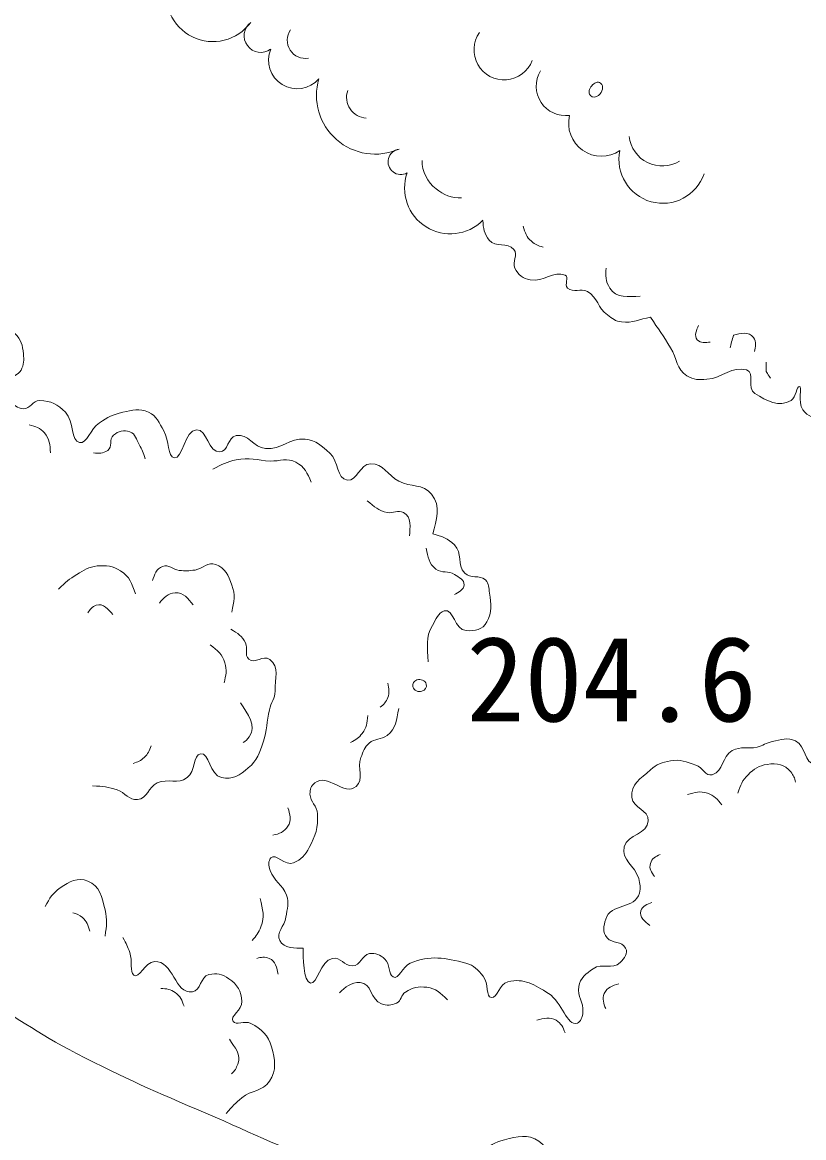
# Model space of a CAD drawing. Units: millimetres, scale not verified. Extents: x 40000 to 680000, y 20000 to 380000.
# Drawn here: x 300940 to 317723, y 294515 to 318469 of the extents above; entities that cross this region are included whole.
import ezdxf
from ezdxf.enums import TextEntityAlignment as Align

# ---------------------------------------------------------------- set-up
doc = ezdxf.new("R2010")
doc.units = ezdxf.units.MM
doc.header["$LTSCALE"] = 1000
doc.layers.add('M-BGD', color=7, linetype='Continuous', lineweight=13)
doc.styles.add('ＭＳ ゴシック', font='')
doc.styles.get('ＭＳ ゴシック').set_extended_font_data('MS Gothic')

msp = doc.modelspace()

# ---------------------------------------------------------------- linework, layer by layer
at = {"layer": 'M-BGD'}
for centre, radius, start, end in [((305035, 319056), 1002, 163.57, 324.0663), ((306064, 318182), 359, 127.3754, 305.8928), ((307018, 318080), 387, 144.3682, 280.3931), ((311288, 317878), 646, 144.5863, 339.2687), ((306844, 317658), 615, 157.6843, 319.1921), ((312612, 317098), 634, 149.128, 277.5534), ((308520, 316900), 1262, 163.6356, 293.9041), ((308347, 316856), 443, 160.3668, 267.6719), ((313379, 316298), 705, 165.9393, 304.2557), ((314684, 316095), 712, 186.3446, 301.5962), ((309072, 315474), 275, 98.5343, 298.9173), ((314696, 315523), 941, 168.2082, 340.7435), ((310276, 315495), 749, 179.415, 233.3216), ((310133, 314909), 983, 160.7342, 315.2), ((310330, 315447), 746, 227.7716, 273.5104)]:
    msp.add_arc(centre, radius, start, end, dxfattribs=at)
for points, knots in [([(313318, 316899), (313265, 316854), (313186, 316846), (313141, 316899), (313087, 316960), (313117, 317043), (313170, 317105), (313221, 317165), (313303, 317216), (313362, 317165), (313441, 317095), (313398, 316967), (313318, 316899)], [0, 0, 0, 0, 1, 1, 1, 2, 2, 2, 3, 3, 3, 4, 4, 4, 4]), ([(310831, 314216), (310841, 314045), (310860, 313927), (310970, 313791), (311108, 313619), (311358, 313761), (311497, 313590), (311596, 313468), (311452, 313329), (311522, 313188), (311594, 313044), (311690, 312965), (311849, 312937), (312141, 312884), (312350, 313148), (312602, 313037), (312696, 312997), (312570, 312834), (312653, 312761), (312780, 312649), (312931, 312768), (313080, 312686), (313305, 312561), (313295, 312330), (313507, 312183), (313615, 312108), (313677, 312046), (313808, 312033), (314055, 312008), (314191, 312094), (314436, 312133), (314436, 312133), (314436, 312133), (314436, 312133), (314603, 311878), (314704, 311740), (314863, 311480), (315006, 311248), (314982, 311019), (315215, 310877), (315360, 310789), (315473, 310788), (315642, 310802), (315984, 310830), (316180, 311096), (316496, 311003), (316688, 310946), (316493, 310607), (316672, 310500), (316938, 310341), (317189, 310184), (317451, 310350), (317566, 310422), (317574, 310647), (317627, 310651), (317703, 310657), (317584, 310308), (317702, 310149), (317814, 309997), (317950, 309963), (318129, 309923)], [0, 0, 0, 0, 1, 1, 1, 2, 2, 2, 3, 3, 3, 4, 4, 4, 5, 5, 5, 6, 6, 6, 7, 7, 7, 8, 8, 8, 9, 9, 9, 10, 10, 10, 11, 11, 11, 12, 12, 12, 13, 13, 13, 14, 14, 14, 15, 15, 15, 16, 16, 16, 17, 17, 17, 18, 18, 18, 19, 19, 19, 20, 20, 20, 20]), ([(311698, 314092), (311744, 313947), (311763, 313860), (311874, 313766), (311958, 313695), (312014, 313672), (312125, 313640)], [0, 0, 0, 0, 1, 1, 1, 2, 2, 2, 2]), ([(313482, 313188), (313462, 313034), (313467, 312905), (313557, 312761), (313697, 312537), (313967, 312576), (314210, 312585)], [0, 0, 0, 0, 1, 1, 1, 2, 2, 2, 2]), ([(299258, 311500), (299277, 311679), (299287, 311910), (299481, 311979), (299632, 312032), (299744, 311826), (299883, 311903), (299987, 311961), (299920, 312145), (300009, 312180), (300142, 312232), (300227, 312007), (300386, 311929), (300536, 311855), (300663, 311890), (300788, 311778), (300922, 311658), (300942, 311530), (300964, 311351), (300980, 311213), (300975, 311123), (300913, 310999), (300858, 310887), (300730, 310891), (300687, 310773), (300631, 310616), (300596, 310486), (300687, 310346), (300757, 310239), (300836, 310180), (300964, 310170), (301117, 310159), (301162, 310351), (301315, 310346), (301552, 310338), (301704, 310266), (301868, 310095), (302062, 309892), (301976, 309472), (302169, 309442), (302332, 309417), (302401, 309737), (302596, 309869), (302775, 309989), (302889, 310047), (303099, 310095), (303309, 310142), (303454, 310182), (303651, 310095), (303836, 310013), (303877, 309868), (303978, 309693), (304099, 309483), (304061, 309140), (304204, 309115), (304381, 309084), (304427, 309707), (304681, 309718), (304911, 309728), (304937, 309226), (305184, 309241), (305361, 309251), (305345, 309554), (305535, 309592), (305798, 309645), (305897, 309340), (306163, 309316), (306505, 309286), (306677, 309551), (307018, 309517), (307254, 309493), (307367, 309372), (307545, 309216), (307747, 309038), (307686, 308666), (307922, 308638), (308132, 308613), (308185, 308981), (308424, 308990), (308702, 309000), (308780, 308740), (309027, 308613), (309290, 308478), (309546, 308567), (309731, 308336), (309939, 308076), (309840, 307774), (309756, 307482)], [0, 0, 0, 0, 1, 1, 1, 2, 2, 2, 3, 3, 3, 4, 4, 4, 5, 5, 5, 6, 6, 6, 7, 7, 7, 8, 8, 8, 9, 9, 9, 10, 10, 10, 11, 11, 11, 12, 12, 12, 13, 13, 13, 14, 14, 14, 15, 15, 15, 16, 16, 16, 17, 17, 17, 18, 18, 18, 19, 19, 19, 20, 20, 20, 21, 21, 21, 22, 22, 22, 23, 23, 23, 24, 24, 24, 25, 25, 25, 26, 26, 26, 27, 27, 27, 28, 28, 28, 29, 29, 29, 29]), ([(315462, 311954), (315423, 311864), (315364, 311739), (315437, 311653), (315505, 311573), (315623, 311589), (315714, 311603)], [0, 0, 0, 0, 1, 1, 1, 2, 2, 2, 2]), ([(316141, 311477), (316162, 311556), (316187, 311646), (316216, 311753), (316216, 311753), (316216, 311753), (316216, 311753)], [0, 0, 0, 0, 1, 1, 1, 2, 2, 2, 2]), ([(316216, 311753), (316357, 311784), (316551, 311841), (316643, 311700), (316708, 311601), (316694, 311497), (316668, 311399)], [0, 0, 0, 0, 1, 1, 1, 2, 2, 2, 2]), ([(316919, 311173), (316919, 311120), (316919, 311042), (316919, 310972), (316919, 310972), (316919, 310972), (316919, 310972)], [0, 0, 0, 0, 1, 1, 1, 2, 2, 2, 2]), ([(301091, 309826), (301232, 309788), (301319, 309757), (301417, 309650), (301535, 309522), (301533, 309398), (301543, 309223)], [0, 0, 0, 0, 1, 1, 1, 2, 2, 2, 2]), ([(302472, 309223), (302584, 309209), (302677, 309203), (302774, 309273), (302885, 309353), (302794, 309512), (302899, 309600), (303007, 309690), (303120, 309726), (303251, 309675), (303375, 309627), (303387, 309515), (303452, 309399), (303514, 309287), (303531, 309238), (303578, 309097)], [0, 0, 0, 0, 1, 1, 1, 2, 2, 2, 3, 3, 3, 4, 4, 4, 5, 5, 5, 5]), ([(305035, 308871), (305239, 308986), (305331, 309026), (305537, 309072), (305815, 309135), (305981, 309058), (306265, 309047), (306481, 309039), (306628, 309124), (306818, 309022), (307003, 308923), (307063, 308786), (307145, 308595)], [0, 0, 0, 0, 1, 1, 1, 2, 2, 2, 3, 3, 3, 4, 4, 4, 4]), ([(308350, 308193), (308510, 308060), (308588, 307980), (308777, 307942), (308912, 307915), (309007, 308004), (309129, 307942), (309309, 307850), (309270, 307614), (309255, 307439)], [0, 0, 0, 0, 1, 1, 1, 2, 2, 2, 3, 3, 3, 3]), ([(309756, 307482), (309957, 307431), (310077, 307389), (310222, 307245), (310401, 307068), (310268, 306820), (310444, 306640), (310571, 306509), (310754, 306616), (310887, 306492), (310971, 306413), (310959, 306325), (310976, 306211), (311012, 305970), (311031, 305805), (310917, 305590), (310828, 305424), (310660, 305395), (310472, 305404), (310225, 305417), (310207, 305888), (310001, 305827), (309870, 305788), (309827, 305652), (309749, 305517), (309596, 305250), (309641, 305061), (309661, 304733)], [0, 0, 0, 0, 1, 1, 1, 2, 2, 2, 3, 3, 3, 4, 4, 4, 5, 5, 5, 6, 6, 6, 7, 7, 7, 8, 8, 8, 9, 9, 9, 9]), ([(309616, 307172), (309653, 306985), (309672, 306845), (309823, 306728), (309952, 306629), (310086, 306698), (310222, 306610), (310322, 306546), (310434, 306497), (310429, 306388), (310425, 306283), (310306, 306223), (310222, 306182)], [0, 0, 0, 0, 1, 1, 1, 2, 2, 2, 3, 3, 3, 4, 4, 4, 4]), ([(303738, 306480), (303778, 306606), (303817, 306735), (303955, 306784), (304090, 306833), (304169, 306711), (304311, 306697), (304443, 306684), (304519, 306687), (304650, 306706), (304828, 306731), (304927, 306894), (305094, 306827), (305298, 306746), (305367, 306591), (305441, 306384), (305518, 306170), (305488, 306033), (305441, 305802)], [0, 0, 0, 0, 1, 1, 1, 2, 2, 2, 3, 3, 3, 4, 4, 4, 5, 5, 5, 6, 6, 6, 6]), ([(301721, 306297), (301884, 306453), (301943, 306511), (302112, 306610), (302271, 306703), (302363, 306776), (302547, 306793), (302747, 306811), (302880, 306794), (303051, 306688), (303247, 306567), (303294, 306412), (303372, 306193)], [0, 0, 0, 0, 1, 1, 1, 2, 2, 2, 3, 3, 3, 4, 4, 4, 4]), ([(303885, 305993), (303975, 306106), (304065, 306210), (304224, 306219), (304405, 306230), (304506, 306088), (304607, 305958)], [0, 0, 0, 0, 1, 1, 1, 2, 2, 2, 2]), ([(280203, 306051), (281189, 305490), (281443, 305342), (282249, 304907), (282813, 304602), (283117, 304406), (283701, 304138), (284483, 303779), (284943, 303626), (285750, 303327), (286759, 302953), (287333, 302765), (288355, 302430), (289203, 302153), (289689, 302033), (290533, 301747), (291528, 301410), (292070, 301179), (293053, 300807), (293838, 300511), (294286, 300364), (295060, 300039), (295789, 299732), (296186, 299533), (296896, 299185), (298096, 298597), (298757, 298246), (299928, 297605), (300794, 297131), (301230, 296777), (302106, 296323), (303167, 295775), (303784, 295511), (304882, 295042), (305970, 294578), (306559, 294243), (307701, 293932), (308698, 293661), (309098, 293603), (310306, 293462)], [0, 0, 0, 0, 1, 1, 1, 2, 2, 2, 3, 3, 3, 4, 4, 4, 5, 5, 5, 6, 6, 6, 7, 7, 7, 8, 8, 8, 9, 9, 9, 10, 10, 10, 11, 11, 11, 12, 12, 12, 13, 13, 13, 13]), ([(302347, 305784), (302389, 305859), (302439, 305918), (302529, 305950), (302680, 306002), (302790, 305855), (302886, 305750)], [0, 0, 0, 0, 1, 1, 1, 2, 2, 2, 2]), ([(305421, 305437), (305570, 305341), (305660, 305292), (305734, 305141), (305795, 305017), (305701, 304886), (305804, 304793), (305935, 304675), (306117, 304894), (306256, 304785), (306466, 304618), (306370, 304375), (306369, 304107), (306368, 303944), (306284, 303866), (306247, 303707), (306184, 303438), (306207, 303273), (306117, 303012), (306034, 302774), (305987, 302617), (305795, 302455), (305613, 302302), (305454, 302197), (305221, 302247), (304960, 302302), (304955, 302792), (304769, 302760), (304610, 302731), (304663, 302388), (304482, 302247), (304281, 302090), (304071, 302241), (303839, 302134), (303642, 302043), (303629, 301802), (303413, 301777), (303226, 301756), (303158, 301927), (302979, 301986), (302779, 302052), (302689, 302055), (302448, 302073)], [0, 0, 0, 0, 1, 1, 1, 2, 2, 2, 3, 3, 3, 4, 4, 4, 5, 5, 5, 6, 6, 6, 7, 7, 7, 8, 8, 8, 9, 9, 9, 10, 10, 10, 11, 11, 11, 12, 12, 12, 13, 13, 13, 14, 14, 14, 14]), ([(304978, 305098), (305133, 304975), (305237, 304901), (305291, 304715), (305338, 304552), (305317, 304449), (305273, 304281)], [0, 0, 0, 0, 1, 1, 1, 2, 2, 2, 2]), ([(308789, 304275), (308814, 304152), (308834, 304078), (308789, 303965), (308751, 303870), (308708, 303827), (308626, 303758)], [0, 0, 0, 0, 1, 1, 1, 2, 2, 2, 2]), ([(309617, 304258), (309639, 304190), (309591, 304121), (309522, 304102), (309441, 304079), (309354, 304117), (309330, 304197), (309311, 304261), (309354, 304324), (309417, 304345), (309498, 304371), (309592, 304339), (309617, 304258)], [0, 0, 0, 0, 1, 1, 1, 2, 2, 2, 3, 3, 3, 4, 4, 4, 4]), ([(279629, 303975), (281209, 302980), (281648, 302695), (282995, 301965), (284171, 301328), (284856, 301020), (286059, 300433), (287428, 299766), (288207, 299417), (289576, 298750), (290571, 298266), (291112, 297962), (292113, 297494), (293025, 297068), (293563, 296889), (294475, 296464), (295477, 295997), (296015, 295687), (297012, 295208), (298203, 294636), (298869, 294312), (300077, 293776), (301118, 293315), (301711, 293080), (302764, 292646), (303713, 292255), (304232, 292003), (305201, 291666), (306022, 291381), (306497, 291265), (307336, 291038), (308244, 290793), (308754, 290662), (309672, 290460), (310715, 290231), (311300, 290102), (312353, 289930), (313014, 289822), (313392, 289815), (314052, 289708), (314678, 289606), (315025, 289528), (315648, 289412), (316208, 289309), (316527, 289277), (317081, 289147), (317656, 289012), (317965, 288888), (318530, 288718), (319003, 288576), (319271, 288503), (319741, 288349), (320213, 288194), (320484, 288120), (320938, 287920), (321307, 287758), (321505, 287647), (321854, 287447), (322127, 287292), (322275, 287196), (322534, 287019), (322875, 286786), (323048, 286632), (323376, 286383), (323649, 286177), (323804, 286065), (324071, 285851), (324550, 285467), (324798, 285228), (325268, 284832), (325619, 284536), (325799, 284350), (326169, 284078), (326483, 283848), (326677, 283745), (327011, 283546), (327391, 283320), (327523, 283252), (328001, 282999)], [0, 0, 0, 0, 1, 1, 1, 2, 2, 2, 3, 3, 3, 4, 4, 4, 5, 5, 5, 6, 6, 6, 7, 7, 7, 8, 8, 8, 9, 9, 9, 10, 10, 10, 11, 11, 11, 12, 12, 12, 13, 13, 13, 14, 14, 14, 15, 15, 15, 16, 16, 16, 17, 17, 17, 18, 18, 18, 19, 19, 19, 20, 20, 20, 21, 21, 21, 22, 22, 22, 23, 23, 23, 24, 24, 24, 25, 25, 25, 26, 26, 26, 26]), ([(305630, 303855), (305770, 303618), (305991, 303358), (305812, 303125), (305770, 303069), (305740, 303032), (305682, 303003)], [0, 0, 0, 0, 1, 1, 1, 2, 2, 2, 2]), ([(309025, 303729), (308979, 303484), (308967, 303304), (308774, 303152), (308646, 303052), (308511, 303099), (308390, 302990), (308287, 302896), (308261, 302811), (308213, 302679), (308128, 302449), (308282, 302215), (308109, 302059), (307865, 301838), (307489, 302356), (307223, 302133), (307145, 302068), (307117, 301997), (307119, 301896), (307123, 301717), (307272, 301647), (307282, 301468), (307297, 301177), (307239, 301002), (307104, 300744), (307020, 300581), (306932, 300493), (306765, 300419), (306587, 300339), (306382, 300640), (306277, 300522), (306221, 300459), (306227, 300354), (306262, 300256), (306347, 300021), (306531, 299959), (306617, 299724), (306680, 299551), (306627, 299434), (306602, 299251), (306575, 299050), (306380, 298916), (306469, 298749), (306559, 298579), (306802, 298584), (306971, 298586)], [0, 0, 0, 0, 1, 1, 1, 2, 2, 2, 3, 3, 3, 4, 4, 4, 5, 5, 5, 6, 6, 6, 7, 7, 7, 8, 8, 8, 9, 9, 9, 10, 10, 10, 11, 11, 11, 12, 12, 12, 13, 13, 13, 14, 14, 14, 15, 15, 15, 15]), ([(308360, 303581), (308342, 303417), (308339, 303320), (308242, 303197), (308166, 303100), (308107, 303063), (307991, 303005)], [0, 0, 0, 0, 1, 1, 1, 2, 2, 2, 2]), ([(306971, 298586), (306972, 298417), (306972, 297863), (307130, 297834), (307277, 297806), (307332, 298304), (307603, 298366), (307778, 298405), (307853, 298198), (308032, 298203), (308210, 298208), (308226, 298439), (308401, 298469), (308535, 298492), (308625, 298441), (308726, 298351), (308850, 298241), (308792, 298025), (308904, 297967), (309028, 297902), (309103, 298191), (309273, 298262), (309704, 298443), (310017, 298378), (310470, 298262), (310646, 298217), (310722, 298120), (310839, 297981), (310964, 297835), (310888, 297529), (311017, 297523), (311146, 297518), (311185, 297817), (311371, 297863), (311715, 297949), (311943, 297801), (312243, 297612), (312537, 297428), (312631, 296899), (312864, 296977), (312933, 297000), (312976, 297110), (312982, 297213), (312996, 297429), (312859, 297546), (312893, 297760), (312924, 297950), (313047, 298032), (313204, 298144), (313391, 298279), (313618, 298113), (313780, 298277), (313871, 298369), (313958, 298475), (313898, 298587), (313816, 298742), (313616, 298674), (313499, 298809), (313397, 298927), (313426, 299058), (313470, 299208), (313570, 299552), (314109, 299422), (314194, 299769), (314222, 299887), (314213, 299963), (314179, 300080), (314098, 300360), (313800, 300476), (313869, 300759), (313939, 301049), (314378, 301023), (314386, 301321), (314392, 301561), (314061, 301585), (314031, 301823), (313997, 302100), (314222, 302229), (314430, 302414), (314567, 302536), (314679, 302572), (314859, 302607), (315071, 302648), (315199, 302584), (315405, 302518), (315558, 302469), (315607, 302266), (315760, 302311), (316010, 302385), (315960, 302699), (316189, 302828), (316372, 302932), (316518, 302853), (316722, 302904), (316852, 302937), (316914, 302994), (317046, 303020), (317238, 303058), (317372, 303121), (317548, 303035), (317777, 302924), (317740, 302551), (317962, 302533), (318151, 302517), (318172, 302828), (318376, 302902), (318527, 302957), (318631, 302952), (318789, 302917), (318928, 302886), (318972, 302754), (319114, 302754), (319290, 302754), (319340, 302934), (319513, 302961), (319721, 302994), (319843, 302916), (320031, 302813)], [0, 0, 0, 0, 1, 1, 1, 2, 2, 2, 3, 3, 3, 4, 4, 4, 5, 5, 5, 6, 6, 6, 7, 7, 7, 8, 8, 8, 9, 9, 9, 10, 10, 10, 11, 11, 11, 12, 12, 12, 13, 13, 13, 14, 14, 14, 15, 15, 15, 16, 16, 16, 17, 17, 17, 18, 18, 18, 19, 19, 19, 20, 20, 20, 21, 21, 21, 22, 22, 22, 23, 23, 23, 24, 24, 24, 25, 25, 25, 26, 26, 26, 27, 27, 27, 28, 28, 28, 29, 29, 29, 30, 30, 30, 31, 31, 31, 32, 32, 32, 33, 33, 33, 34, 34, 34, 35, 35, 35, 36, 36, 36, 37, 37, 37, 38, 38, 38, 39, 39, 39, 39]), ([(303318, 302551), (303427, 302588), (303482, 302608), (303561, 302681), (303644, 302759), (303666, 302819), (303709, 302933)], [0, 0, 0, 0, 1, 1, 1, 2, 2, 2, 2]), ([(316307, 301912), (316369, 302091), (316402, 302185), (316528, 302311), (316658, 302441), (316761, 302503), (316942, 302533), (317146, 302566), (317320, 302534), (317445, 302370), (317502, 302294), (317529, 302242), (317548, 302149)], [0, 0, 0, 0, 1, 1, 1, 2, 2, 2, 3, 3, 3, 4, 4, 4, 4]), ([(315228, 301883), (315392, 301931), (315498, 301966), (315657, 301912), (315804, 301862), (315868, 301785), (315967, 301661)], [0, 0, 0, 0, 1, 1, 1, 2, 2, 2, 2]), ([(306646, 301601), (306688, 301459), (306727, 301335), (306646, 301202), (306570, 301076), (306456, 301044), (306321, 301010)], [0, 0, 0, 0, 1, 1, 1, 2, 2, 2, 2]), ([(314519, 300124), (314458, 300211), (314398, 300294), (314430, 300405), (314461, 300511), (314545, 300553), (314637, 300597)], [0, 0, 0, 0, 1, 1, 1, 2, 2, 2, 2]), ([(301432, 299480), (301531, 299666), (301592, 299764), (301757, 299879), (301952, 300016), (302127, 300115), (302348, 300027), (302610, 299923), (302657, 299682), (302717, 299406), (302764, 299192), (302756, 299077), (302717, 298845)], [0, 0, 0, 0, 1, 1, 1, 2, 2, 2, 3, 3, 3, 4, 4, 4, 4]), ([(277860, 299706), (280556, 298385), (281233, 298053), (283398, 296998), (285405, 296020), (286544, 295502), (288540, 294501), (292212, 292659), (294216, 291524), (297847, 289602), (299624, 288660), (300606, 288107), (302390, 287179), (303993, 286345), (304904, 285905), (306535, 285127), (307490, 284672), (308005, 284364), (308995, 283989), (310838, 283290), (311873, 282889), (313775, 282368), (314641, 282131), (315138, 282051), (316011, 281841), (317200, 281555), (317868, 281400), (319050, 281087), (320125, 280802), (320721, 280620), (321789, 280308), (322772, 280021), (323332, 279888), (324301, 279555), (325375, 279186), (325958, 278926), (327007, 278489), (327976, 278086), (328503, 277821), (329469, 277409), (330327, 277043), (330810, 276845), (331679, 276505), (332230, 276289), (332407, 276221), (333094, 275964)], [0, 0, 0, 0, 1, 1, 1, 2, 2, 2, 3, 3, 3, 4, 4, 4, 5, 5, 5, 6, 6, 6, 7, 7, 7, 8, 8, 8, 9, 9, 9, 10, 10, 10, 11, 11, 11, 12, 12, 12, 13, 13, 13, 14, 14, 14, 15, 15, 15, 15]), ([(305874, 298750), (305974, 298855), (306014, 298918), (306067, 299045), (306156, 299264), (306103, 299407), (306052, 299651)], [0, 0, 0, 0, 1, 1, 1, 2, 2, 2, 2]), ([(314415, 299075), (314324, 299150), (314181, 299256), (314223, 299385), (314257, 299490), (314368, 299533), (314460, 299563)], [0, 0, 0, 0, 1, 1, 1, 2, 2, 2, 2]), ([(302023, 299347), (302114, 299321), (302159, 299301), (302230, 299244), (302332, 299161), (302348, 299080), (302392, 298948)], [0, 0, 0, 0, 1, 1, 1, 2, 2, 2, 2]), ([(303101, 298815), (303180, 298674), (303203, 298622), (303249, 298490), (303313, 298307), (303237, 298082), (303338, 298003), (303447, 297917), (303573, 298287), (303781, 298298), (304187, 298320), (304212, 297589), (304594, 297648), (304782, 297677), (304755, 297968), (304949, 298017), (305114, 298060), (305234, 298022), (305377, 297929), (305561, 297808), (305645, 297661), (305658, 297441), (305668, 297258), (305390, 297122), (305466, 297013), (305528, 296922), (305715, 297037), (305850, 296968), (306083, 296850), (306220, 296717), (306293, 296466), (306374, 296188), (306407, 295969), (306249, 295727), (306101, 295502), (305864, 295545), (305658, 295372), (305514, 295252), (305459, 295198), (305318, 295033)], [0, 0, 0, 0, 1, 1, 1, 2, 2, 2, 3, 3, 3, 4, 4, 4, 5, 5, 5, 6, 6, 6, 7, 7, 7, 8, 8, 8, 9, 9, 9, 10, 10, 10, 11, 11, 11, 12, 12, 12, 13, 13, 13, 13]), ([(305978, 298366), (306071, 298393), (306147, 298404), (306244, 298366), (306386, 298310), (306404, 298165), (306436, 298026)], [0, 0, 0, 0, 1, 1, 1, 2, 2, 2, 2]), ([(285039, 297844), (288461, 296180), (289357, 295755), (292088, 294342), (294089, 293306), (295189, 292684), (297185, 291638), (300137, 290091), (301782, 289210), (304752, 287699), (305932, 287099), (306590, 286755), (307788, 286192), (308591, 285815), (309043, 285604), (309873, 285288), (310824, 284925), (311362, 284735), (312334, 284434), (313085, 284201), (313512, 284093), (314269, 283881), (315543, 283524), (316247, 283283), (317534, 282977), (318296, 282795), (318734, 282738), (319494, 282550), (320989, 282179), (321813, 281918), (323287, 281470), (325034, 280938), (325600, 280737), (327727, 280004)], [0, 0, 0, 0, 1, 1, 1, 2, 2, 2, 3, 3, 3, 4, 4, 4, 5, 5, 5, 6, 6, 6, 7, 7, 7, 8, 8, 8, 9, 9, 9, 10, 10, 10, 11, 11, 11, 11]), ([(307751, 297627), (307873, 297749), (308001, 297854), (308194, 297848), (308447, 297841), (308414, 297476), (308652, 297390), (308772, 297347), (308863, 297350), (308978, 297405), (309085, 297456), (309068, 297579), (309170, 297642), (309326, 297738), (309446, 297768), (309628, 297745), (309828, 297719), (309923, 297621), (310071, 297479)], [0, 0, 0, 0, 1, 1, 1, 2, 2, 2, 3, 3, 3, 4, 4, 4, 5, 5, 5, 6, 6, 6, 6]), ([(313470, 297287), (313425, 297398), (313392, 297494), (313440, 297612), (313495, 297747), (313620, 297779), (313750, 297819)], [0, 0, 0, 0, 1, 1, 1, 2, 2, 2, 2]), ([(303914, 297722), (304043, 297713), (304121, 297705), (304224, 297633), (304337, 297554), (304366, 297470), (304417, 297338)], [0, 0, 0, 0, 1, 1, 1, 2, 2, 2, 2]), ([(311992, 297036), (312143, 297077), (312269, 297122), (312406, 297036), (312514, 296968), (312554, 296886), (312598, 296770)], [0, 0, 0, 0, 1, 1, 1, 2, 2, 2, 2]), ([(305392, 296628), (305509, 296448), (305644, 296302), (305569, 296096), (305536, 296006), (305505, 295953), (305436, 295890)], [0, 0, 0, 0, 1, 1, 1, 2, 2, 2, 2]), ([(310439, 293552), (310545, 293846), (310587, 294011), (310808, 294202), (310972, 294344), (311086, 294415), (311296, 294468), (311576, 294540), (311798, 294604), (312035, 294439), (312282, 294267), (312289, 293988), (312301, 293715)], [0, 0, 0, 0, 1, 1, 1, 2, 2, 2, 3, 3, 3, 4, 4, 4, 4])]:
    msp.add_open_spline(points, degree=3, knots=knots, dxfattribs=at)
msp.add_open_spline([(316919, 310972), (316963, 310899), (316963, 310899), (317007, 310827)], degree=3, dxfattribs=at)

# ---------------------------------------------------------------- texts
at = {"layer": 'M-BGD', "style": 'ＭＳ ゴシック'}
msp.add_text('204.6', height=1833, dxfattribs=at).set_placement((313597, 302904), align=Align.BOTTOM_CENTER)

doc.saveas('drawing.dxf')
